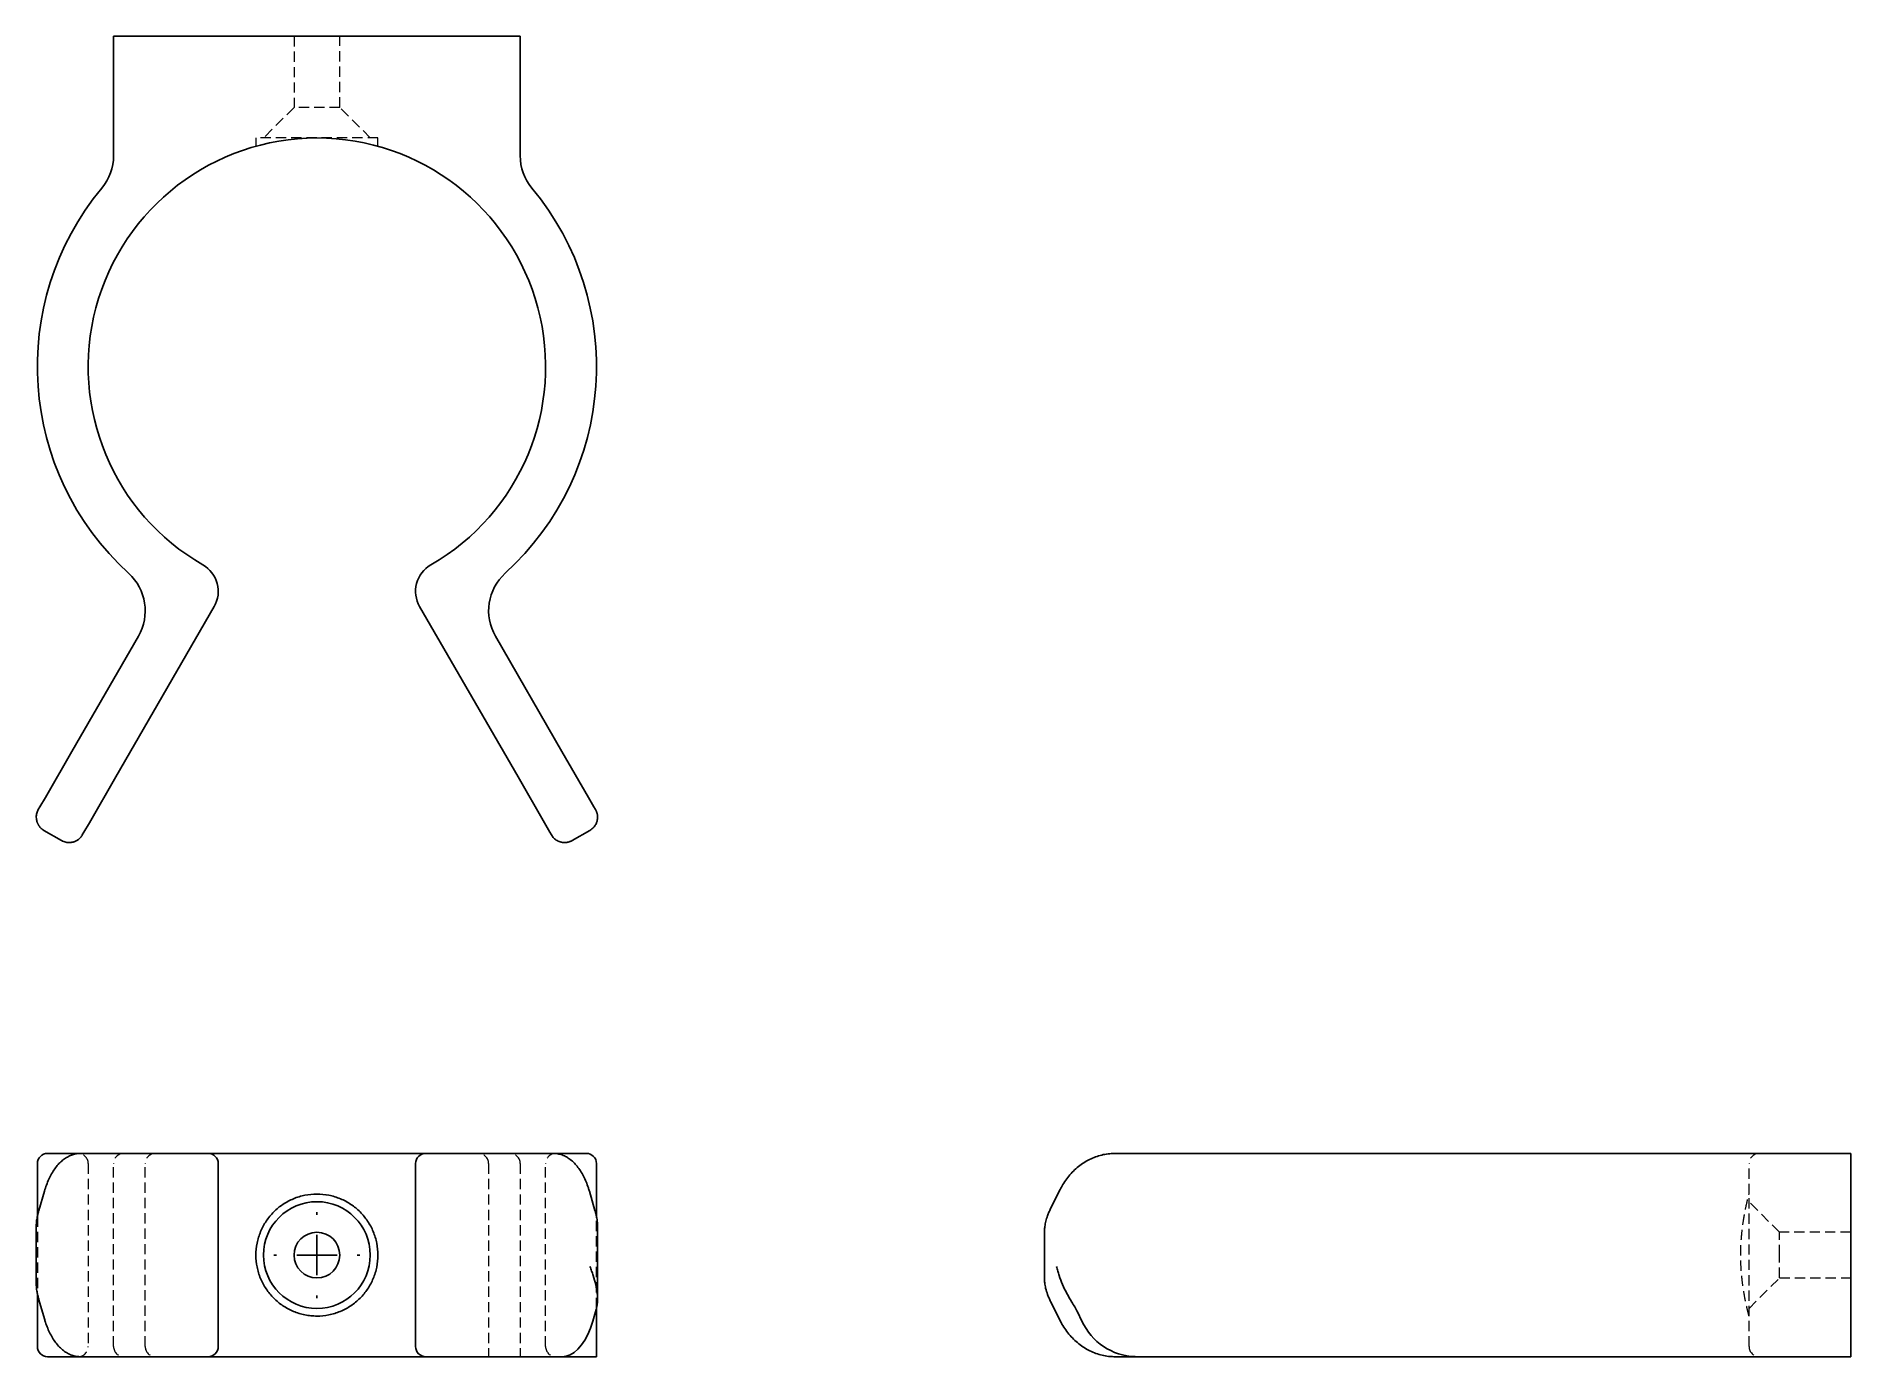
# Model space of a CAD drawing. Header units: millimetres. Extents: x 48 to 273, y 44 to 208.
import ezdxf

# ---------------------------------------------------------------- set-up
doc = ezdxf.new("R2010")
doc.units = ezdxf.units.MM
doc.linetypes.add('HIDDEN', pattern=[1.905, 1.27, -0.635])
doc.layers.add('10', color=7, linetype='Continuous')

# ---------------------------------------------------------------- blocks, each defined once
blk = doc.blocks.new('SW_CENTERMARKSYMBOL_0')
at = {"layer": '10', "color": 0}
for p, q in [((0, 5), (0, 5.33)), ((0, 0), (0, 2.5)), ((-5, 0), (-5.33, 0)), ((0, 0), (-2.5, 0)), ((0, 0), (0, -2.5)), ((0, 0), (2.5, 0)), ((5, 0), (5.33, 0)), ((0, -5), (0, -5.33))]:
    blk.add_line(p, q, dxfattribs=at)

msp = doc.modelspace()

# ---------------------------------------------------------------- linework, layer by layer
at = {"color": 7, "linetype": 'Continuous', "lineweight": 25}
for p, q in [((57.81, 193.22), (57.81, 208)), ((57.81, 208), (59.07, 208)), ((59.07, 208), (106.93, 208)), ((106.93, 208), (108.19, 208)), ((108.19, 208), (108.19, 193.22)), ((70.28, 137.34), (58.09, 116.23)), ((107.91, 116.23), (95.72, 137.34)), ((52.64, 119.38), (60.89, 133.67)), ((105.11, 133.67), (113.36, 119.38)), ((49.36, 113.71), (52.64, 119.38)), ((113.36, 119.38), (116.64, 113.71)), ((58.09, 116.23), (54.82, 110.56)), ((111.18, 110.56), (107.91, 116.23)), ((48.49, 112.2), (48.68, 112.53)), ((48.68, 112.53), (49.36, 113.71)), ((116.64, 113.71), (117.32, 112.53)), ((117.32, 112.53), (117.51, 112.2)), ((54.82, 110.56), (54.14, 109.38)), ((111.86, 109.38), (111.18, 110.56)), ((51.36, 108.36), (49.18, 109.62)), ((54.14, 109.38), (53.94, 109.05)), ((112.06, 109.05), (111.86, 109.38)), ((116.82, 109.62), (114.64, 108.36)), ((48.37, 68.33), (48.37, 61.78)), ((49.63, 69.59), (53.73, 69.59)), ((53.73, 69.59), (57, 69.59)), ((57, 69.59), (69.18, 69.59)), ((69.18, 69.59), (69.52, 69.59)), ((69.52, 69.59), (96.48, 69.59)), ((70.78, 45.67), (70.78, 68.33)), ((95.22, 68.33), (95.22, 45.67)), ((96.48, 69.59), (96.82, 69.59)), ((96.82, 69.59), (109, 69.59)), ((109, 69.59), (112.27, 69.59)), ((112.27, 69.59), (116.37, 69.59)), ((117.63, 61.77), (117.63, 68.33)), ((181.86, 69.59), (183.75, 69.59)), ((183.75, 69.59), (198.04, 69.59)), ((198.04, 69.59), (207.4, 69.59)), ((207.4, 69.59), (253.4, 69.59)), ((253.4, 69.59), (258.22, 69.59)), ((258.22, 69.59), (273, 69.59)), ((273, 69.59), (273, 68.33)), ((273, 68.33), (273, 44.41)), ((49.25, 64.91), (48.56, 62.54)), ((117.44, 62.54), (116.75, 64.91)), ((175.07, 65.12), (173.89, 62.76)), ((173.51, 61.89), (173.5, 61.88)), ((48.24, 60.57), (48.24, 53.43)), ((117.76, 60.61), (117.76, 60.57)), ((117.76, 51.63), (117.76, 60.57)), ((173.11, 59.54), (173.11, 54.46)), ((173.11, 54.46), (173.11, 54.46)), ((173.11, 54.38), (173.11, 54.46)), ((48.24, 53.39), (48.24, 53.43)), ((48.37, 52.23), (48.37, 45.67)), ((173.5, 52.12), (173.51, 52.11)), ((48.56, 51.46), (49.25, 49.09)), ((117.51, 49.95), (117.18, 48.81)), ((117.63, 44.41), (117.63, 50.45)), ((173.89, 51.24), (175.07, 48.88)), ((177.2, 49.95), (177.77, 48.81)), ((53.73, 44.41), (49.63, 44.41)), ((57, 44.41), (53.73, 44.41)), ((69.18, 44.41), (57, 44.41)), ((69.52, 44.41), (69.18, 44.41)), ((96.48, 44.41), (69.52, 44.41)), ((96.82, 44.41), (96.48, 44.41)), ((109, 44.41), (96.82, 44.41)), ((113.36, 44.41), (109, 44.41)), ((117.63, 44.41), (113.36, 44.41)), ((184.38, 44.41), (181.86, 44.41)), ((198.67, 44.41), (184.38, 44.41)), ((206.47, 44.41), (198.67, 44.41)), ((254.2, 44.41), (206.47, 44.41)), ((258.22, 44.41), (254.2, 44.41)), ((273, 44.41), (258.22, 44.41))]:
    msp.add_line(p, q, dxfattribs=at)
at = {"color": 7, "linetype": 'HIDDEN', "lineweight": 18}
for p, q in [((80.17, 208), (80.17, 199.18)), ((85.83, 199.18), (85.83, 208)), ((80.17, 199.18), (76.39, 195.41)), ((85.83, 199.18), (80.17, 199.18)), ((89.61, 195.41), (85.83, 199.18)), ((83, 195.41), (75.44, 195.41)), ((75.44, 195.41), (75.44, 194.39)), ((90.56, 195.41), (83, 195.41)), ((90.56, 194.38), (90.56, 195.41)), ((54.67, 68.33), (54.67, 45.67)), ((57.81, 45.67), (57.81, 68.33)), ((61.73, 45.67), (61.73, 68.33)), ((104.27, 68.33), (104.27, 44.41)), ((108.19, 68.33), (108.19, 44.41)), ((111.33, 45.67), (111.33, 68.33)), ((260.41, 64.56), (260.41, 68.33)), ((260.41, 49.44), (260.41, 64.56)), ((264.18, 59.83), (260.41, 63.61)), ((48.37, 61.78), (48.37, 52.23)), ((117.63, 50.45), (117.63, 61.77)), ((48.25, 60.57), (48.25, 60.67)), ((173.11, 59.62), (173.11, 59.54)), ((264.18, 57), (264.18, 59.83)), ((273, 59.83), (264.18, 59.83)), ((264.18, 54.17), (264.18, 57)), ((260.41, 50.39), (264.18, 54.17)), ((264.18, 54.17), (273, 54.17)), ((260.41, 45.67), (260.41, 49.44))]:
    msp.add_line(p, q, dxfattribs=at)
at = {"color": 7, "linetype": 'Continuous', "lineweight": 25, "flags": 128}
msp.add_lwpolyline([(117.18, 48.81), (116.9, 47.96), (116.57, 47.17), (116.2, 46.47), (115.79, 45.86), (115.34, 45.34), (114.87, 44.94), (114.38, 44.64), (113.88, 44.47), (113.36, 44.41)], dxfattribs=at)
at = {"color": 7, "linetype": 'Continuous', "lineweight": 25}
for radius in [6.61, 2.83]:
    msp.add_circle((83, 57), radius, dxfattribs=at)
for centre, radius, start, end in [((83, 167.07), 28.33, 299.8762, 240.1238), ((51.52, 193.22), 6.3, 320.2849, 0), ((114.48, 193.22), 6.3, 180, 219.7151), ((83, 167.07), 34.63, 140.2849, 227.6614), ((83, 167.07), 34.63, 312.3386, 39.7151), ((67, 139.23), 3.78, 330, 60.1238), ((99, 139.23), 3.78, 119.8762, 210), ((55.43, 136.82), 6.3, 330, 47.6614), ((110.57, 136.82), 6.3, 132.3386, 210), ((49.63, 68.33), 1.26, 90, 180), ((69.52, 68.33), 1.26, 0, 90), ((96.48, 68.33), 1.26, 90, 180), ((116.37, 68.33), 1.26, 0, 90), ((184.61, 51.92), 7.51, 204.3839, 268.236), ((49.63, 45.67), 1.26, 180, 270), ((69.52, 45.67), 1.26, 270, 0), ((96.48, 45.67), 1.26, 180, 270)]:
    msp.add_arc(centre, radius, start, end, dxfattribs=at)
at = {"color": 7, "linetype": 'HIDDEN', "lineweight": 18}
for centre, start, end in [((53.41, 68.33), 0, 90), ((59.07, 68.33), 90, 180), ((62.99, 68.33), 90, 180), ((103.01, 68.33), 0, 90), ((106.93, 68.33), 0, 90), ((112.59, 68.33), 90, 180), ((261.67, 68.33), 90, 180), ((53.41, 45.67), 270, 0), ((59.07, 45.67), 180, 270), ((62.99, 45.67), 180, 270), ((112.59, 45.67), 180, 270), ((261.67, 45.67), 180, 270)]:
    msp.add_arc(centre, 1.26, start, end, dxfattribs=at)
at = {"color": 7, "linetype": 'Continuous', "lineweight": 25}
for points, knots in [([(49.18, 109.62), (49.14, 109.64), (49.06, 109.69), (48.96, 109.77), (48.86, 109.86), (48.77, 109.94), (48.69, 110.03), (48.62, 110.12), (48.55, 110.21), (48.5, 110.3), (48.45, 110.38), (48.41, 110.47), (48.38, 110.55), (48.35, 110.62), (48.3, 110.76), (48.26, 110.96), (48.23, 111.23), (48.25, 111.49), (48.3, 111.75), (48.38, 111.98), (48.45, 112.13), (48.49, 112.2)], [0, 0, 0, 0, 0.050733, 0.099416, 0.14605, 0.190635, 0.23317, 0.273656, 0.312093, 0.348481, 0.382822, 0.415115, 0.44536, 0.47356, 0.499713, 0.594137, 0.684076, 0.769574, 0.850684, 0.927469, 1, 1, 1, 1]), ([(117.51, 112.2), (117.53, 112.16), (117.57, 112.08), (117.63, 111.96), (117.67, 111.84), (117.71, 111.7), (117.74, 111.57), (117.76, 111.43), (117.76, 111.28), (117.76, 111.14), (117.74, 110.99), (117.72, 110.84), (117.68, 110.69), (117.62, 110.52), (117.53, 110.35), (117.42, 110.16), (117.26, 109.96), (117.06, 109.78), (116.9, 109.67), (116.82, 109.62)], [0, 0, 0, 0, 0.039092, 0.079442, 0.121065, 0.163972, 0.208175, 0.253683, 0.300505, 0.348652, 0.398129, 0.448944, 0.501105, 0.560259, 0.629007, 0.707353, 0.7953, 0.892849, 1, 1, 1, 1]), ([(53.94, 109.05), (53.92, 109.01), (53.88, 108.94), (53.8, 108.83), (53.71, 108.73), (53.61, 108.63), (53.51, 108.54), (53.4, 108.45), (53.28, 108.37), (53.15, 108.3), (53.01, 108.24), (52.87, 108.19), (52.72, 108.15), (52.55, 108.12), (52.35, 108.1), (52.13, 108.11), (51.88, 108.15), (51.62, 108.23), (51.45, 108.31), (51.36, 108.36)], [0, 0, 0, 0, 0.039092, 0.079442, 0.121065, 0.163972, 0.208175, 0.253683, 0.300505, 0.348652, 0.398129, 0.448944, 0.501105, 0.560259, 0.629007, 0.707353, 0.7953, 0.892849, 1, 1, 1, 1]), ([(51.36, 108.36), (51.39, 108.35), (51.42, 108.33), (51.47, 108.32), (51.49, 108.31)], [0, 0, 0, 0, 0.538962, 1, 1, 1, 1]), ([(114.64, 108.36), (114.59, 108.34), (114.51, 108.29), (114.39, 108.24), (114.27, 108.2), (114.15, 108.16), (114.03, 108.14), (113.92, 108.12), (113.81, 108.11), (113.71, 108.11), (113.61, 108.11), (113.52, 108.11), (113.43, 108.12), (113.35, 108.14), (113.21, 108.17), (113.01, 108.23), (112.77, 108.34), (112.54, 108.49), (112.35, 108.66), (112.19, 108.84), (112.1, 108.98), (112.06, 109.05)], [0, 0, 0, 0, 0.050733, 0.099416, 0.14605, 0.190635, 0.23317, 0.273656, 0.312093, 0.348481, 0.382822, 0.415115, 0.44536, 0.47356, 0.499713, 0.594137, 0.684076, 0.769574, 0.850684, 0.927469, 1, 1, 1, 1]), ([(53.73, 69.59), (53.61, 69.59), (53.31, 69.58), (52.84, 69.48), (52.33, 69.29), (51.84, 69.01), (51.37, 68.66), (50.93, 68.22), (50.52, 67.69), (50.13, 67.09), (49.79, 66.42), (49.49, 65.69), (49.33, 65.17), (49.25, 64.91)], [0, 0, 0, 0, 0.057984, 0.143252, 0.228891, 0.316393, 0.406923, 0.501039, 0.598468, 0.698197, 0.798985, 0.89974, 1, 1, 1, 1]), ([(116.75, 64.91), (116.71, 65.04), (116.59, 65.45), (116.36, 66.08), (116.03, 66.79), (115.66, 67.43), (115.24, 68.02), (114.78, 68.52), (114.29, 68.93), (113.78, 69.24), (113.25, 69.46), (112.74, 69.58), (112.41, 69.59), (112.27, 69.59)], [0, 0, 0, 0, 0.052843, 0.153275, 0.254427, 0.356406, 0.459058, 0.561539, 0.662413, 0.749783, 0.843487, 0.933399, 1, 1, 1, 1]), ([(181.86, 69.59), (181.71, 69.59), (181.29, 69.58), (180.61, 69.49), (179.83, 69.31), (179.08, 69.03), (178.35, 68.67), (177.66, 68.23), (177.01, 67.71), (176.41, 67.12), (175.87, 66.46), (175.42, 65.79), (175.18, 65.33), (175.07, 65.12)], [0, 0, 0, 0, 0.055531, 0.151088, 0.246663, 0.342329, 0.438173, 0.534261, 0.630632, 0.727299, 0.824251, 0.921461, 1, 1, 1, 1]), ([(83, 64.56), (82.5, 64.56), (82.01, 64.51), (81.28, 64.36), (81.04, 64.3), (80.56, 64.16), (80.33, 64.07), (79.64, 63.79), (79.21, 63.55), (78.59, 63.14), (78.39, 63), (78.01, 62.68), (77.83, 62.52), (77.31, 62), (77, 61.62), (76.45, 60.79), (76.21, 60.36), (75.93, 59.68), (75.85, 59.44), (75.7, 58.97), (75.64, 58.73), (75.49, 57.99), (75.44, 57.5), (75.44, 56.51), (75.49, 56.01), (75.69, 55.04), (75.83, 54.57), (76.11, 53.88), (76.22, 53.65), (76.45, 53.22), (76.58, 53.01), (76.85, 52.6), (77, 52.4), (77.31, 52.02), (77.48, 51.83), (78, 51.31), (78.38, 51), (79.2, 50.45), (79.64, 50.21), (80.55, 49.83), (81.02, 49.69), (81.75, 49.54), (82, 49.51), (82.5, 49.46), (82.75, 49.44), (83, 49.44)], [0, 0, 0, 0, 0.0625, 0.0625, 0.09375, 0.09375, 0.125, 0.125, 0.1875, 0.1875, 0.21875, 0.21875, 0.25, 0.25, 0.3125, 0.3125, 0.375, 0.375, 0.40625, 0.40625, 0.4375, 0.4375, 0.5, 0.5, 0.5625, 0.5625, 0.625, 0.625, 0.65625, 0.65625, 0.6875, 0.6875, 0.71875, 0.71875, 0.75, 0.75, 0.8125, 0.8125, 0.875, 0.875, 0.9375, 0.9375, 0.96875, 0.96875, 1, 1, 1, 1]), ([(83, 49.44), (83.5, 49.44), (83.99, 49.49), (84.72, 49.64), (84.96, 49.7), (85.44, 49.84), (85.67, 49.93), (86.36, 50.21), (86.79, 50.44), (87.4, 50.86), (87.6, 51), (87.99, 51.32), (88.17, 51.48), (88.69, 52), (89, 52.38), (89.55, 53.21), (89.79, 53.64), (90.07, 54.32), (90.15, 54.55), (90.3, 55.03), (90.36, 55.27), (90.51, 56), (90.56, 56.5), (90.56, 57.5), (90.51, 57.99), (90.36, 58.72), (90.3, 58.96), (90.16, 59.44), (90.07, 59.67), (89.79, 60.36), (89.56, 60.79), (89.14, 61.4), (89, 61.6), (88.68, 61.99), (88.52, 62.17), (88, 62.69), (87.62, 63), (86.8, 63.55), (86.36, 63.79), (85.68, 64.07), (85.45, 64.15), (84.97, 64.3), (84.73, 64.36), (84, 64.51), (83.5, 64.56), (83, 64.56)], [0, 0, 0, 0, 0.0625, 0.0625, 0.09375, 0.09375, 0.125, 0.125, 0.1875, 0.1875, 0.21875, 0.21875, 0.25, 0.25, 0.3125, 0.3125, 0.375, 0.375, 0.40625, 0.40625, 0.4375, 0.4375, 0.5, 0.5, 0.5625, 0.5625, 0.59375, 0.59375, 0.625, 0.625, 0.6875, 0.6875, 0.71875, 0.71875, 0.75, 0.75, 0.8125, 0.8125, 0.875, 0.875, 0.90625, 0.90625, 0.9375, 0.9375, 1, 1, 1, 1]), ([(48.35, 61.7), (48.32, 61.51), (48.25, 61.13), (48.24, 60.78), (48.24, 60.61)], [0, 0, 0, 0, 0.516658, 1, 1, 1, 1]), ([(48.56, 62.54), (48.52, 62.4), (48.45, 62.13), (48.38, 61.84), (48.35, 61.7)], [0, 0, 0, 0, 0.513556, 1, 1, 1, 1]), ([(117.65, 61.7), (117.62, 61.85), (117.55, 62.13), (117.47, 62.41), (117.44, 62.54)], [0, 0, 0, 0, 0.512633, 1, 1, 1, 1]), ([(117.76, 60.61), (117.76, 60.78), (117.75, 61.13), (117.68, 61.51), (117.65, 61.7)], [0, 0, 0, 0, 0.481759, 1, 1, 1, 1]), ([(173.51, 61.89), (173.43, 61.65), (173.28, 61.21), (173.17, 60.57), (173.12, 60.02), (173.11, 59.68), (173.11, 59.53)], [0, 0, 0, 0, 0.297231, 0.560737, 0.793227, 1, 1, 1, 1]), ([(173.89, 62.76), (173.82, 62.61), (173.68, 62.32), (173.56, 62.03), (173.5, 61.88)], [0, 0, 0, 0, 0.513313, 1, 1, 1, 1]), ([(117.74, 51.18), (117.77, 51.53), (117.76, 51.89), (117.69, 52.61), (117.63, 52.97), (117.46, 53.72), (117.35, 54.09), (117.17, 54.65), (117.1, 54.83), (116.96, 55.21), (116.89, 55.4), (116.82, 55.58)], [0, 0, 0, 0, 0.25, 0.25, 0.5, 0.5, 0.75, 0.75, 0.875, 0.875, 1, 1, 1, 1]), ([(173.11, 54.47), (173.11, 54.34), (173.11, 54.04), (173.16, 53.51), (173.26, 52.85), (173.42, 52.37), (173.51, 52.11)], [0, 0, 0, 0, 0.176428, 0.398102, 0.669597, 1, 1, 1, 1]), ([(176.52, 51.18), (176.3, 51.53), (176.09, 51.89), (175.71, 52.61), (175.53, 52.97), (175.21, 53.72), (175.07, 54.09), (174.88, 54.65), (174.82, 54.83), (174.71, 55.21), (174.66, 55.4), (174.62, 55.58)], [0, 0, 0, 0, 0.25, 0.25, 0.5, 0.5, 0.75, 0.75, 0.875, 0.875, 1, 1, 1, 1]), ([(48.24, 53.39), (48.24, 53.22), (48.25, 52.87), (48.32, 52.49), (48.35, 52.3)], [0, 0, 0, 0, 0.481759, 1, 1, 1, 1]), ([(48.35, 52.3), (48.38, 52.15), (48.45, 51.87), (48.53, 51.59), (48.56, 51.46)], [0, 0, 0, 0, 0.512633, 1, 1, 1, 1]), ([(173.5, 52.12), (173.56, 51.97), (173.68, 51.67), (173.82, 51.38), (173.89, 51.24)], [0, 0, 0, 0, 0.512875, 1, 1, 1, 1]), ([(49.25, 49.09), (49.29, 48.96), (49.41, 48.55), (49.64, 47.92), (49.97, 47.21), (50.34, 46.57), (50.76, 45.98), (51.22, 45.48), (51.71, 45.07), (52.22, 44.76), (52.75, 44.54), (53.26, 44.42), (53.59, 44.41), (53.73, 44.41)], [0, 0, 0, 0, 0.052843, 0.153275, 0.254427, 0.356406, 0.459058, 0.561539, 0.662413, 0.749783, 0.843487, 0.933399, 1, 1, 1, 1]), ([(175.07, 48.88), (175.14, 48.74), (175.35, 48.33), (175.75, 47.71), (176.28, 47.03), (176.88, 46.42), (177.52, 45.88), (178.21, 45.41), (178.94, 45.03), (179.69, 44.74), (180.47, 44.53), (181.2, 44.42), (181.66, 44.41), (181.86, 44.41)], [0, 0, 0, 0, 0.05457, 0.152486, 0.250362, 0.348058, 0.44552, 0.542698, 0.639555, 0.736077, 0.832278, 0.928202, 1, 1, 1, 1])]:
    msp.add_open_spline(points, degree=3, knots=knots, dxfattribs=at)
at = {"color": 7, "linetype": 'HIDDEN', "lineweight": 18}
msp.add_open_spline([(260.41, 49.44), (260.41, 49.44), (260.39, 49.49), (260.36, 49.64), (260.34, 49.7), (260.3, 49.84), (260.28, 49.93), (260.21, 50.21), (260.16, 50.44), (260.06, 50.86), (260.03, 51), (259.97, 51.32), (259.93, 51.48), (259.83, 52), (259.77, 52.38), (259.64, 53.21), (259.58, 53.64), (259.51, 54.32), (259.49, 54.55), (259.45, 55.03), (259.43, 55.27), (259.39, 56), (259.38, 56.5), (259.38, 57.5), (259.39, 57.99), (259.43, 58.72), (259.45, 58.96), (259.49, 59.44), (259.51, 59.67), (259.58, 60.36), (259.64, 60.79), (259.73, 61.4), (259.77, 61.6), (259.83, 61.99), (259.86, 62.17), (259.96, 62.69), (260.03, 63), (260.15, 63.55), (260.21, 63.79), (260.28, 64.07), (260.3, 64.15), (260.34, 64.3), (260.35, 64.36), (260.39, 64.51), (260.41, 64.56), (260.41, 64.56)], degree=3, knots=[0, 0, 0, 0, 0.0625, 0.0625, 0.09375, 0.09375, 0.125, 0.125, 0.1875, 0.1875, 0.21875, 0.21875, 0.25, 0.25, 0.3125, 0.3125, 0.375, 0.375, 0.40625, 0.40625, 0.4375, 0.4375, 0.5, 0.5, 0.5625, 0.5625, 0.59375, 0.59375, 0.625, 0.625, 0.6875, 0.6875, 0.71875, 0.71875, 0.75, 0.75, 0.8125, 0.8125, 0.875, 0.875, 0.90625, 0.90625, 0.9375, 0.9375, 1, 1, 1, 1], dxfattribs=at)
at = {"color": 7, "linetype": 'Continuous', "lineweight": 25}
for points in [[(117.74, 51.18), (117.71, 50.79), (117.63, 50.37), (117.51, 49.95)], [(176.52, 51.18), (176.76, 50.79), (176.99, 50.37), (177.2, 49.95)]]:
    msp.add_open_spline(points, degree=3, dxfattribs=at)

# ---------------------------------------------------------------- block references
at = {"layer": '10'}
msp.add_blockref('SW_CENTERMARKSYMBOL_0', (83, 57), dxfattribs=at)

doc.saveas('drawing.dxf')
